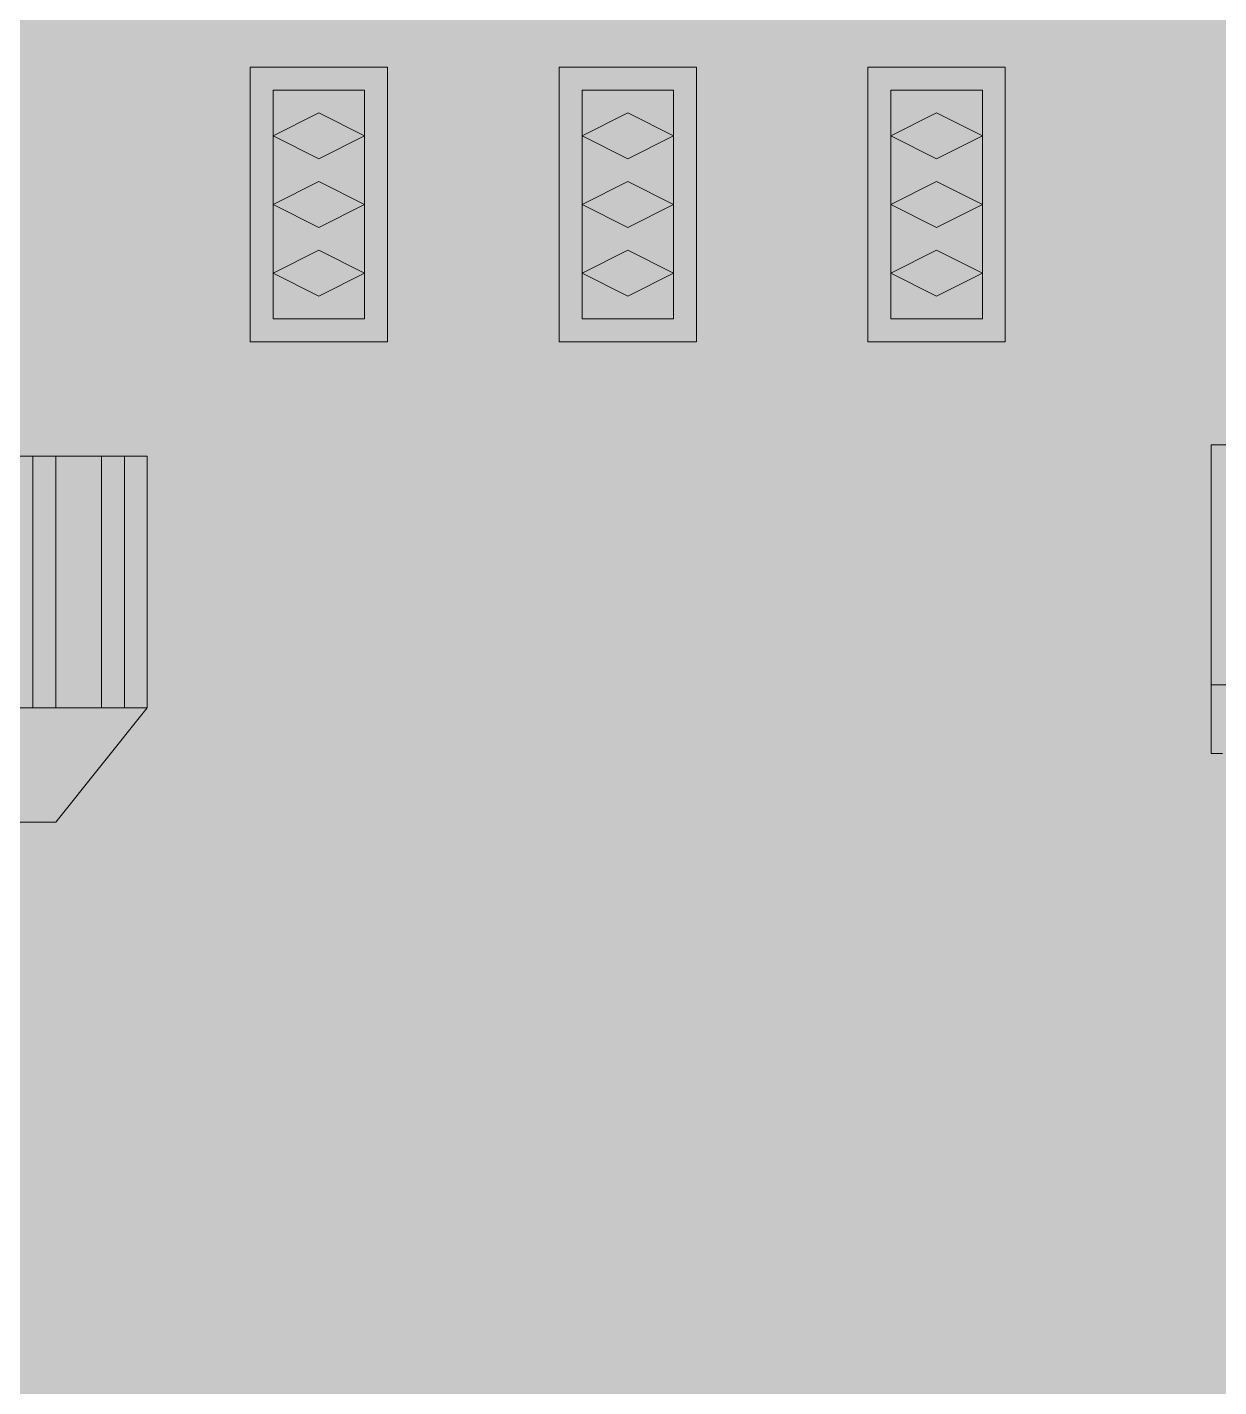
# Model space of a CAD drawing. Header units: millimetres. Extents: x -2000 to 16000, y -1200 to 12411.
# Drawn here: x 8695 to 10285, y 5720 to 7534 of the extents above; entities that cross this region are included whole.
import ezdxf

# ---------------------------------------------------------------- set-up
doc = ezdxf.new("R2010")
doc.units = ezdxf.units.MM
for name, color, linetype, lineweight, true_color in [('00_WHITE_BACKGROUND', 7, 'Continuous', 18, 0xffffff), ('02_CORNICES', 7, 'Continuous', 18, 0x000000), ('03_FRAMES_DOORS', 7, 'Continuous', 18, 0x000000), ('04_GLAZING_SHUTTERS', 7, 'Continuous', 18, 0x000000), ('06_ORNAMENT', 7, 'Continuous', 18, 0x000000)]:
    doc.layers.add(name, color=color, linetype=linetype, lineweight=lineweight, true_color=true_color)

msp = doc.modelspace()

# ---------------------------------------------------------------- linework, layer by layer
at = {"layer": '00_WHITE_BACKGROUND', "lineweight": 18, "true_color": 0xffffff}
msp.add_solid([(-2000, -1200), (16000, -1200), (-2000, 12410.687), (16000, 12410.687)], dxfattribs=at)
at = {"layer": '02_CORNICES', "color": 7, "lineweight": 18, "true_color": 0x000000}
for points in [[(10274.8092, 6656.4885), (10274.8092, 6977.0992), (10290.0763, 6977.0992), (10357.8931, 6977.0992)], [(8641.2214, 6961.8321), (8671.7557, 6961.8321), (8702.2901, 6961.8321)], [(8702.2901, 6961.8321), (8732.8244, 6961.8321)], [(8702.2901, 6625.9542), (8702.2901, 6961.8321)], [(8732.8244, 6961.8321), (8793.8931, 6961.8321)], [(8732.8244, 6961.8321), (8732.8244, 6625.9542)], [(8793.8931, 6961.8321), (8824.4275, 6961.8321)], [(8793.8931, 6625.9542), (8793.8931, 6961.8321)], [(8824.4275, 6961.8321), (8854.9618, 6961.8321), (8854.9618, 6625.9542)], [(8824.4275, 6961.8321), (8824.4275, 6625.9542)], [(10357.8931, 6656.4885), (10290.0763, 6656.4885), (10274.8092, 6656.4885)], [(10290.0763, 6564.8855), (10274.8092, 6564.8855), (10274.8092, 6656.4885)], [(8702.2901, 6625.9542), (8671.7557, 6625.9542), (8641.2214, 6625.9542)], [(8854.9618, 6625.9542), (8732.8244, 6473.2824), (8671.7557, 6473.2824)], [(8732.8244, 6625.9542), (8702.2901, 6625.9542)], [(8793.8931, 6625.9542), (8732.8244, 6625.9542)], [(8824.4275, 6625.9542), (8793.8931, 6625.9542)], [(8854.9618, 6625.9542), (8824.4275, 6625.9542)]]:
    msp.add_lwpolyline(points, dxfattribs=at)
at = {"layer": '03_FRAMES_DOORS', "color": 7, "lineweight": 18, "true_color": 0x000000}
for points in [[(8992.3664, 7480.916), (8992.3664, 7114.5038), (9175.5725, 7114.5038), (9175.5725, 7480.916)], [(9404.5802, 7480.916), (9404.5802, 7114.5038), (9587.7863, 7114.5038), (9587.7863, 7480.916)], [(9816.7939, 7480.916), (9816.7939, 7114.5038), (10000, 7114.5038), (10000, 7480.916)]]:
    msp.add_lwpolyline(points, close=True, dxfattribs=at)
at = {"layer": '04_GLAZING_SHUTTERS', "color": 7, "lineweight": 18, "true_color": 0x000000}
for points in [[(9022.9008, 7450.3817), (9022.9008, 7389.313), (9022.9008, 7297.7099), (9022.9008, 7206.1069), (9022.9008, 7145.0382), (9145.0382, 7145.0382), (9145.0382, 7206.1069), (9145.0382, 7297.7099), (9145.0382, 7389.313), (9145.0382, 7450.3817)], [(9435.1145, 7450.3817), (9435.1145, 7389.313), (9435.1145, 7297.7099), (9435.1145, 7206.1069), (9435.1145, 7145.0382), (9557.2519, 7145.0382), (9557.2519, 7206.1069), (9557.2519, 7297.7099), (9557.2519, 7389.313), (9557.2519, 7450.3817)], [(9847.3282, 7450.3817), (9847.3282, 7389.313), (9847.3282, 7297.7099), (9847.3282, 7206.1069), (9847.3282, 7145.0382), (9969.4656, 7145.0382), (9969.4656, 7206.1069), (9969.4656, 7297.7099), (9969.4656, 7389.313), (9969.4656, 7450.3817)]]:
    msp.add_lwpolyline(points, close=True, dxfattribs=at)
at = {"layer": '06_ORNAMENT', "color": 7, "lineweight": 18, "true_color": 0x000000}
for points in [[(9022.9008, 7389.313), (9083.9695, 7358.7786), (9145.0382, 7389.313), (9083.9695, 7419.8473)], [(9435.1145, 7389.313), (9496.1832, 7358.7786), (9557.2519, 7389.313), (9496.1832, 7419.8473)], [(9847.3282, 7389.313), (9908.3969, 7358.7786), (9969.4656, 7389.313), (9908.3969, 7419.8473)], [(9022.9008, 7297.7099), (9083.9695, 7267.1756), (9145.0382, 7297.7099), (9083.9695, 7328.2443)], [(9435.1145, 7297.7099), (9496.1832, 7267.1756), (9557.2519, 7297.7099), (9496.1832, 7328.2443)], [(9847.3282, 7297.7099), (9908.3969, 7267.1756), (9969.4656, 7297.7099), (9908.3969, 7328.2443)], [(9022.9008, 7206.1069), (9083.9695, 7175.5725), (9145.0382, 7206.1069), (9083.9695, 7236.6412)], [(9435.1145, 7206.1069), (9496.1832, 7175.5725), (9557.2519, 7206.1069), (9496.1832, 7236.6412)], [(9847.3282, 7206.1069), (9908.3969, 7175.5725), (9969.4656, 7206.1069), (9908.3969, 7236.6412)]]:
    msp.add_lwpolyline(points, close=True, dxfattribs=at)

doc.saveas('drawing.dxf')
